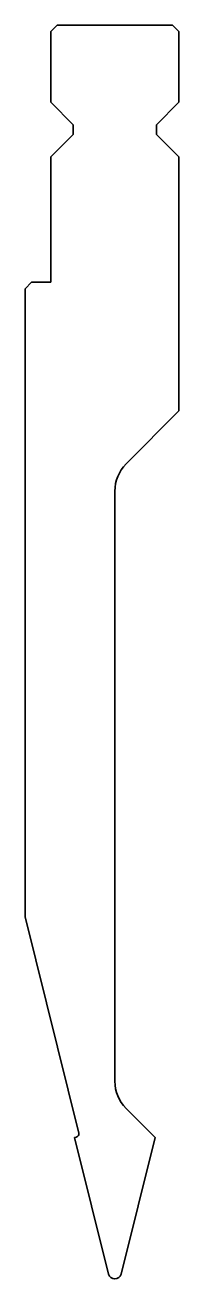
# Model space of a CAD drawing. Header units: millimetres. Extents: x -14 to 10, y 0 to 195.
import ezdxf

# ---------------------------------------------------------------- set-up
doc = ezdxf.new("R2010")
doc.units = ezdxf.units.MM
doc.header["$LTSCALE"] = 5
doc.layers.add('2', color=7, linetype='Continuous', lineweight=18)

msp = doc.modelspace()

# ---------------------------------------------------------------- linework, layer by layer
at = {"layer": '2', "color": 7, "linetype": 'Continuous', "lineweight": 35}
for p, q in [((-10, 194), (-9, 195)), ((-10, 183), (-10, 194)), ((-9, 195), (9, 195)), ((9, 195), (10, 194)), ((10, 194), (10, 183)), ((-6.5, 179.5), (-10, 183)), ((10, 183), (6.5, 179.5)), ((-6.5, 178), (-6.5, 179.5)), ((6.5, 179.5), (6.5, 178)), ((-10, 174.5), (-6.5, 178)), ((6.5, 178), (10, 174.5)), ((-10, 155), (-10, 174.5)), ((10, 174.5), (10, 135)), ((-14, 154), (-13, 155)), ((-13, 155), (-10, 155)), ((-14, 56.32), (-14, 154)), ((10, 135), (1.76, 126.76)), ((0, 122.51), (0, 30.75)), ((-5.61, 22.68), (-14, 56.32)), ((1.76, 26.51), (6.27, 22)), ((-6.27, 22), (-5.98, 22.07)), ((-0.97, 0.76), (-6.27, 22)), ((6.27, 22), (0.97, 0.76))]:
    msp.add_line(p, q, dxfattribs=at)
for centre, radius, start, end in [((6, 122.51), 6, 135, 180), ((6, 30.75), 6, 180, 225), ((-6.1, 22.56), 0.5, 284, 14), ((0, 1), 1, 194, 346)]:
    msp.add_arc(centre, radius, start, end, dxfattribs=at)

doc.saveas('drawing.dxf')
